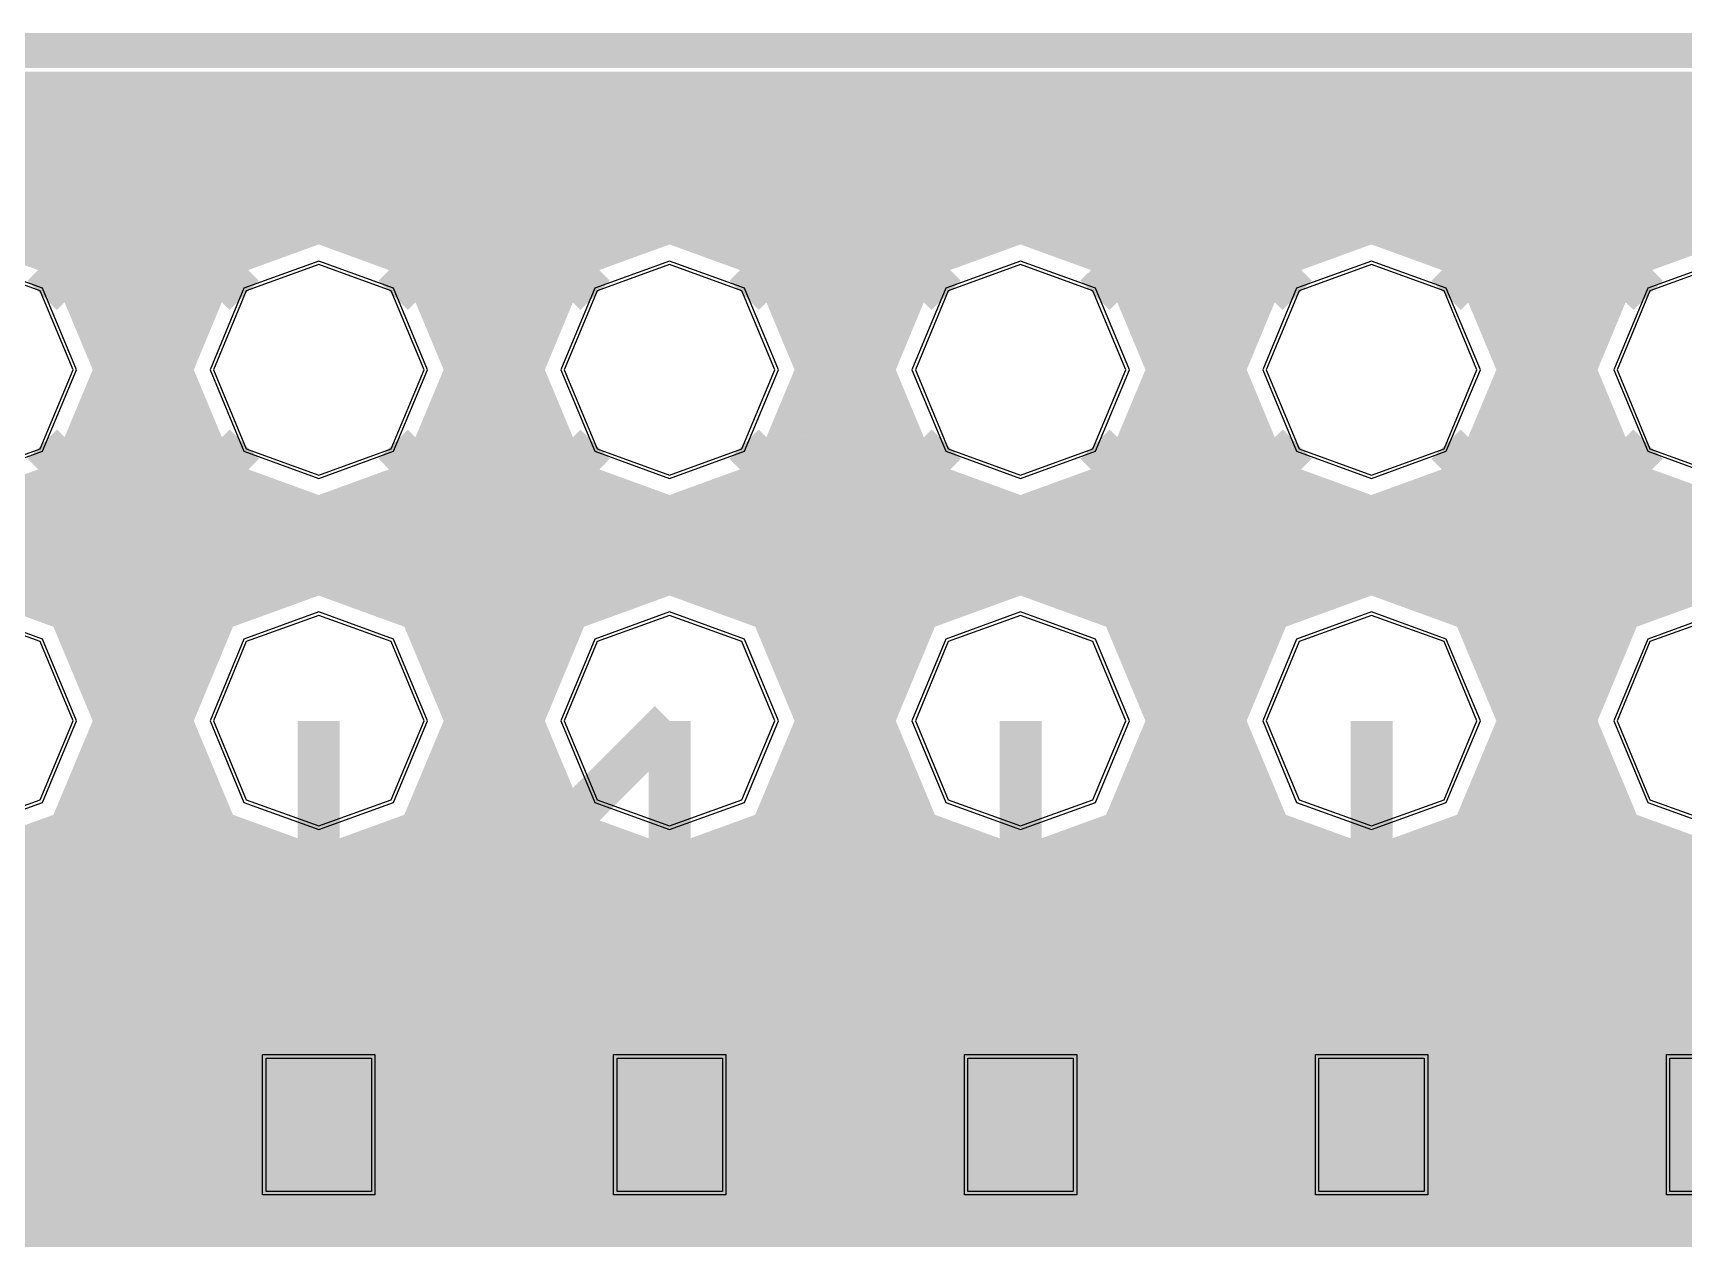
# Model space of a CAD drawing. Extents: x 0.2 to 4.14, y 0.2 to 4.15.
# Drawn here: x 1.0709 to 1.5414, y 3.809 to 4.1526 of the extents above; entities that cross this region are included whole.
import ezdxf

# ---------------------------------------------------------------- set-up
doc = ezdxf.new("R2010")
doc.units = 0
doc.layers.get('0').update_dxf_attribs({"linetype": 'CONTINUOUS'})

msp = doc.modelspace()

# ---------------------------------------------------------------- linework, layer by layer
at = {"color": 151, "const_width": 0.01}
msp.add_lwpolyline([(0.202365, 4.14763), (4.13938, 4.14763)], dxfattribs=at)
at = {"color": 254, "const_width": 0.01}
for points in [[(0.202365, 4.14763), (4.13938, 4.14763)], [(1.08735, 3.88058), (1.01736, 3.88058)], [(1.08735, 3.8226), (1.08735, 3.88058)], [(1.11735, 3.8226), (1.11735, 3.88058)], [(1.11735, 3.88058), (1.18734, 3.88058)], [(1.18734, 3.88058), (1.18734, 3.8226)], [(1.28733, 3.88058), (1.21734, 3.88058)], [(1.21734, 3.88058), (1.21734, 3.8226)], [(1.28733, 3.8226), (1.28733, 3.88058)], [(1.38737, 3.88058), (1.31733, 3.88058)], [(1.31733, 3.88058), (1.31733, 3.8226)], [(1.38737, 3.8226), (1.38737, 3.88058)], [(1.41738, 3.8226), (1.41738, 3.88058)], [(1.41738, 3.88058), (1.48736, 3.88058)], [(1.48736, 3.88058), (1.48736, 3.8226)], [(1.51736, 3.8226), (1.51736, 3.88058)], [(1.51736, 3.88058), (1.58735, 3.88058)]]:
    msp.add_lwpolyline(points, dxfattribs=at)
at = {"color": 40}
for points, const_width in [([(0.202365, 4.14763), (4.13938, 4.14763)], 0.01), ([(1.15234, 3.84164), (1.15234, 3.95665)], 0.012), ([(1.25233, 3.84164), (1.25233, 3.95665)], 0.012), ([(1.35238, 3.84164), (1.35238, 3.95665)], 0.012), ([(1.45236, 3.84164), (1.45236, 3.95665)], 0.012), ([(1.35238, 3.83762), (1.35238, 3.84164)], 0.00984), ([(1.3252, 3.81044), (1.35238, 3.83762)], 0.00984), ([(1.3252, 3.74832), (1.3252, 3.81044)], 0.00984)]:
    msp.add_lwpolyline(points, dxfattribs=dict(at, const_width=const_width))
at = {"color": 93, "const_width": 0.01}
msp.add_lwpolyline([(0.202365, 4.14763), (4.13938, 4.14763)], dxfattribs=at)
at = {"color": 200, "const_width": 0.01}
for points in [[(0.202365, 4.14763), (4.13938, 4.14763)], [(1.31733, 3.8226), (1.31733, 3.88058)], [(1.31733, 3.88058), (1.38737, 3.88058)], [(1.38737, 3.88058), (1.38737, 3.8226)]]:
    msp.add_lwpolyline(points, dxfattribs=at)
at = {"color": 13}
for points, const_width in [([(0.202365, 4.14763), (4.13938, 4.14763)], 0.01), ([(1.1059, 3.81022), (1.25233, 3.95665)], 0.012), ([(1.35238, 3.84164), (1.35238, 3.95665)], 0.012), ([(1.1059, 3.64567), (1.1059, 3.81022)], 0.012)]:
    msp.add_lwpolyline(points, dxfattribs=dict(at, const_width=const_width))
at = {"color": 173, "const_width": 0.01}
msp.add_lwpolyline([(0.202365, 4.14763), (4.13938, 4.14763)], dxfattribs=at)
at = {"color": 232, "const_width": 0.01}
for points in [[(1.89025, 4.13661), (0.213325, 4.13661)], [(0.99311, 4.06114), (1.06858, 4.13661)], [(1.04069, 4.09597), (1.08133, 4.13661)], [(1.05501, 4.0976), (1.09407, 4.13661)], [(1.06565, 4.09549), (1.10677, 4.13661)], [(1.07422, 4.09136), (1.11952, 4.13661)], [(1.08133, 4.08572), (1.13222, 4.13661)], [(1.08697, 4.07861), (1.14497, 4.13661)], [(1.09109, 4.07004), (1.15772, 4.13661)], [(1.09326, 4.05946), (1.17041, 4.13661)], [(1.14318, 4.09663), (1.18316, 4.13661)], [(1.15668, 4.09744), (1.19586, 4.13661)], [(1.16694, 4.095), (1.2086, 4.13661)], [(1.17535, 4.0906), (1.22135, 4.13661)], [(1.18224, 4.08479), (1.23405, 4.13661)], [(1.18766, 4.07753), (1.2468, 4.13661)], [(1.19157, 4.06868), (1.25949, 4.13661)], [(1.19336, 4.05772), (1.27224, 4.13661)], [(1.24544, 4.09711), (1.28499, 4.13661)], [(1.2583, 4.09722), (1.29769, 4.13661)], [(1.26828, 4.09446), (1.31044, 4.13661)], [(1.27642, 4.0899), (1.32313, 4.13661)], [(1.28309, 4.08382), (1.33588, 4.13661)], [(1.28836, 4.07633), (1.34863, 4.13661)], [(1.29194, 4.06728), (1.36133, 4.13661)], [(1.29335, 4.05588), (1.37408, 4.13661)], [(1.34755, 4.09739), (1.38677, 4.13661)], [(1.35986, 4.097), (1.39953, 4.13661)], [(1.36952, 4.09392), (1.41228, 4.13661)], [(1.37744, 4.08908), (1.42497, 4.13661)], [(1.3839, 4.08285), (1.43772, 4.13661)], [(1.38894, 4.07514), (1.45042, 4.13661)], [(1.39231, 4.06581), (1.46317, 4.13661)], [(1.43088, 4.09158), (1.47592, 4.13661)], [(1.4496, 4.0976), (1.48861, 4.13661)], [(1.46138, 4.09668), (1.50136, 4.13661)], [(1.47076, 4.09332), (1.51406, 4.13661)], [(1.47467, 3.75353), (1.85775, 4.13661)], [(1.4784, 3.74457), (1.87044, 4.13661)], [(1.47846, 4.08826), (1.52681, 4.13661)], [(1.48475, 4.08182), (1.53956, 4.13661)], [(1.48953, 4.07389), (1.55225, 4.13661)], [(1.49263, 4.06429), (1.565, 4.13661)], [(1.53483, 4.09375), (1.57769, 4.13661)], [(1.39328, 4.05399), (1.41743, 4.07818)], [(1.49306, 4.05197), (1.51531, 4.07417)], [(1.09169, 4.04519), (1.11241, 4.06586)], [(1.19081, 4.04249), (1.21191, 4.06358)], [(1.2895, 4.03933), (1.31163, 4.06147)], [(1.38742, 4.03543), (1.41146, 4.05946)], [(1.4515, 3.99767), (1.51133, 4.05757)], [(1.05669, 3.99744), (1.1116, 4.05236)], [(1.15831, 3.99724), (1.21181, 4.05072)], [(1.25987, 3.99696), (1.31207, 4.04915)], [(1.36138, 3.99669), (1.41238, 4.04764)], [(1.46283, 3.99631), (1.51269, 4.04617)], [(1.06695, 3.99501), (1.11404, 4.04204)], [(1.16829, 3.99447), (1.21457, 4.04075)], [(1.38113, 3.72368), (1.70236, 4.04492)], [(1.26953, 3.99392), (1.3151, 4.0395)], [(1.31288, 3.64274), (1.7066, 4.0364)], [(1.37077, 3.99333), (1.41575, 4.03825)], [(1.47194, 3.99268), (1.51633, 4.03706)], [(1.07536, 3.99061), (1.11838, 4.03369)], [(1.17643, 3.98986), (1.21913, 4.03261)], [(1.27745, 3.9891), (1.31993, 4.03157)], [(1.08219, 3.98475), (1.12424, 4.02681)], [(1.37847, 3.98828), (1.42074, 4.03054)], [(1.44982, 3.76687), (1.71289, 4.03)], [(1.47944, 3.98747), (1.5216, 4.02957)], [(1.18311, 3.98383), (1.22521, 4.02593)], [(1.28391, 3.98286), (1.32617, 4.02512)], [(1.38471, 3.98182), (1.42719, 4.02431)], [(1.46067, 3.76497), (1.72136, 4.02572)], [(1.46869, 3.76031), (1.73296, 4.02458)], [(1.48551, 3.98079), (1.52826, 4.02349)], [(1.08767, 3.97749), (1.13151, 4.02138)], [(1.09158, 3.96864), (1.14035, 4.01747)], [(1.14545, 3.99707), (1.16656, 4.01822)], [(1.18831, 3.97635), (1.23269, 4.02072)], [(1.24756, 3.99739), (1.26969, 4.01953)], [(1.28895, 3.97515), (1.33388, 4.02007)], [(1.34956, 3.99756), (1.37364, 4.02165)], [(1.38954, 3.9739), (1.43511, 4.01947)], [(1.49013, 3.97265), (1.53635, 4.01893)], [(1.09332, 3.95774), (1.15131, 4.01568)], [(1.19195, 3.96724), (1.24175, 4.01708)], [(1.19336, 3.95589), (1.25315, 4.01568)], [(1.29232, 3.96576), (1.34326, 4.01671)], [(1.33084, 3.9916), (1.35503, 4.01579)], [(1.39264, 3.96425), (1.44476, 4.01639)], [(1.43485, 3.99376), (1.45703, 4.01594)], [(1.49289, 3.96272), (1.54633, 4.01611)], [(1.53797, 3.99507), (1.55914, 4.01622)], [(1.29324, 3.954), (1.31744, 3.97819)], [(1.39307, 3.95199), (1.41525, 3.97418)], [(1.49278, 3.94987), (1.51394, 3.97103)], [(1.09082, 3.94243), (1.11193, 3.9636)], [(1.18951, 3.93935), (1.21164, 3.96149)], [(1.18207, 3.72825), (1.41135, 3.95751)], [(1.28738, 3.93544), (1.31142, 3.95947)], [(1.12446, 3.56879), (1.51133, 3.95572)], [(0.213325, 3.05231), (1.11182, 3.95074)], [(0.213325, 2.95047), (1.21208, 3.94917)], [(0.985894, 3.62121), (1.31234, 3.94764)], [(0.977539, 3.51096), (1.41271, 3.94618)], [(1.13021, 3.56185), (1.51313, 3.94476)], [(0.213325, 2.93772), (1.21512, 3.93951)], [(0.937771, 3.764), (1.11458, 3.94075)], [(1.14014, 3.76264), (1.3157, 3.93826)], [(0.953288, 3.76676), (1.11914, 3.93261)], [(1.24593, 3.76665), (1.41635, 3.93707)], [(1.38791, 3.80681), (1.51699, 3.93593)], [(1.05523, 3.76687), (1.21994, 3.93158)], [(1.15701, 3.76682), (1.32075, 3.93056)], [(1.2577, 3.76574), (1.4216, 3.92958)], [(1.39974, 3.80588), (1.52246, 3.9286)], [(0.963163, 3.76389), (1.12522, 3.92594)], [(1.0663, 3.76525), (1.22618, 3.92513)], [(1.16716, 3.76426), (1.3272, 3.92432)], [(1.26628, 3.76156), (1.42822, 3.9235)], [(0.970594, 3.75857), (1.1327, 3.92068)], [(0.976563, 3.7264), (1.16971, 3.91954)], [(1.07449, 3.76069), (1.23389, 3.92008)], [(1.08491, 3.73292), (1.2736, 3.9216)], [(1.17475, 3.75911), (1.33512, 3.91949)], [(1.27268, 3.75521), (1.43636, 3.91889)], [(1.40831, 3.80176), (1.52929, 3.92275)], [(0.880588, 3.73226), (1.06657, 3.91824)], [(0.975965, 3.75125), (1.14176, 3.91704)], [(0.978896, 3.74149), (1.15316, 3.91569)], [(1.08062, 3.75407), (1.24322, 3.91672)], [(1.08453, 3.74522), (1.25505, 3.91575)], [(1.18028, 3.75196), (1.34473, 3.91639)], [(1.18348, 3.7424), (1.35704, 3.91596)], [(1.27696, 3.74681), (1.44629, 3.91613)], [(1.27816, 3.73525), (1.45915, 3.91624)], [(1.41476, 3.79546), (1.53765, 3.9184)], [(1.41906, 3.78706), (1.5479, 3.9159)], [(1.42031, 3.77556), (1.56142, 3.91672)], [(1.3795, 3.75233), (1.40061, 3.75076), (1.41575, 3.76269), (1.42051, 3.78136), (1.41054, 3.80003), (1.39063, 3.80735), (1.37283, 3.79997), (1.36312, 3.78331), (1.36768, 3.76258)]]:
    msp.add_lwpolyline(points, dxfattribs=at)
at = {"color": 60}
for points, const_width in [([(1.89025, 4.13661), (0.213325, 4.13661)], 0.01), ([(1.0364, 4.09446), (1.07861, 4.13661)], 0.01), ([(1.05235, 4.09765), (1.09131, 4.13661)], 0.01), ([(1.06353, 4.09614), (1.10406, 4.13661)], 0.01), ([(1.07254, 4.09239), (1.11675, 4.13661)], 0.01), ([(1.07992, 4.08703), (1.1295, 4.13661)], 0.01), ([(1.08588, 4.08029), (1.14225, 4.13661)], 0.01), ([(1.09039, 4.07206), (1.15495, 4.13661)], 0.01), ([(1.09299, 4.06196), (1.1677, 4.13661)], 0.01), ([(1.13938, 4.09554), (1.18045, 4.13661)], 0.01), ([(1.15413, 4.09765), (1.19314, 4.13661)], 0.01), ([(1.16493, 4.09571), (1.20589, 4.13661)], 0.01), ([(1.17367, 4.09169), (1.21859, 4.13661)], 0.01), ([(1.18083, 4.08615), (1.23134, 4.13661)], 0.01), ([(1.18663, 4.07921), (1.24409, 4.13661)], 0.01), ([(1.19086, 4.07069), (1.25678, 4.13661)], 0.01), ([(1.1932, 4.06033), (1.26953, 4.13661)], 0.01), ([(1.24197, 4.09636), (1.28223, 4.13661)], 0.01), ([(1.25586, 4.09754), (1.29498, 4.13661)], 0.01), ([(1.26628, 4.09521), (1.30772, 4.13661)], 0.01), ([(1.27479, 4.09099), (1.32042, 4.13661)], 0.01), ([(1.28179, 4.08524), (1.33317, 4.13661)], 0.01), ([(1.28733, 4.07807), (1.34587, 4.13661)], 0.01), ([(1.29134, 4.06933), (1.35862, 4.13661)], 0.01), ([(1.29329, 4.0586), (1.37137, 4.13661)], 0.01), ([(1.34435, 4.0969), (1.38406, 4.13661)], 0.01), ([(1.35753, 4.09733), (1.39681, 4.13661)], 0.01), ([(1.36762, 4.09472), (1.4095, 4.13661)], 0.01), ([(1.37587, 4.09028), (1.42225, 4.13661)], 0.01), ([(1.38265, 4.08431), (1.435, 4.13661)], 0.01), ([(1.38802, 4.07693), (1.44769, 4.13661)], 0.01), ([(1.39176, 4.06799), (1.46044, 4.13661)], 0.01), ([(1.39333, 4.05681), (1.47314, 4.13661)], 0.01), ([(1.4465, 4.09728), (1.48589, 4.13661)], 0.01), ([(1.4591, 4.09711), (1.49858, 4.13661)], 0.01), ([(1.46892, 4.09418), (1.51133, 4.13661)], 0.01), ([(1.47353, 3.75515), (1.85499, 4.13661)], 0.01), ([(1.47694, 4.08946), (1.52408, 4.13661)], 0.01), ([(1.47781, 3.74669), (1.86774, 4.13661)], 0.01), ([(1.4835, 4.08333), (1.53678, 4.13661)], 0.01), ([(1.48867, 4.07574), (1.54953, 4.13661)], 0.01), ([(1.49214, 4.06651), (1.56222, 4.13661)], 0.01), ([(1.5281, 4.08974), (1.57497, 4.13661)], 0.01), ([(1.08133, 4.08567), (1.07357, 4.0779)], 0.01181), ([(1.12337, 4.08567), (1.13113, 4.0779)], 0.01181), ([(1.18132, 4.08567), (1.17356, 4.0779)], 0.01181), ([(1.22336, 4.08567), (1.23112, 4.0779)], 0.01181), ([(1.28136, 4.08567), (1.27355, 4.0779)], 0.01181), ([(1.32335, 4.08567), (1.33116, 4.0779)], 0.01181), ([(1.38135, 4.08567), (1.37353, 4.0779)], 0.01181), ([(1.42333, 4.08567), (1.43115, 4.0779)], 0.01181), ([(1.48133, 4.08567), (1.47358, 4.0779)], 0.01181), ([(1.52339, 4.08567), (1.53114, 4.0779)], 0.01181), ([(1.49333, 4.05496), (1.51932, 4.08094)], 0.01), ([(1.09256, 4.04878), (1.11344, 4.06967)], 0.01), ([(1.19206, 4.04644), (1.21267, 4.06706)], 0.01), ([(1.29129, 4.04383), (1.31212, 4.06472)], 0.01), ([(1.39019, 4.04096), (1.41178, 4.0625)], 0.01), ([(1.48861, 4.03749), (1.5115, 4.06044)], 0.01), ([(1.05414, 3.99761), (1.11138, 4.05485)], 0.01), ([(1.15587, 3.9975), (1.21148, 4.05317)], 0.01), ([(1.25754, 3.99735), (1.31169, 4.05149)], 0.01), ([(1.3591, 3.99713), (1.41189, 4.04992)], 0.01), ([(1.38298, 3.72825), (1.70182, 4.0471)], 0.01), ([(1.46067, 3.99685), (1.51221, 4.04839)], 0.01), ([(1.06494, 3.99571), (1.11334, 4.04411)], 0.01), ([(1.16629, 3.99522), (1.21381, 4.04269)], 0.01), ([(1.26763, 3.99474), (1.31429, 4.04139)], 0.01), ([(1.08133, 4.02767), (1.07357, 4.03549)], 0.01181), ([(1.12337, 4.02767), (1.13113, 4.03549)], 0.01181), ([(1.18132, 4.02767), (1.17356, 4.03549)], 0.01181), ([(1.22336, 4.02767), (1.23112, 4.03549)], 0.01181), ([(1.28136, 4.02767), (1.27355, 4.03549)], 0.01181), ([(1.31228, 3.64481), (1.70551, 4.03803)], 0.01), ([(1.32335, 4.02767), (1.33116, 4.03549)], 0.01181), ([(1.36892, 3.99419), (1.41482, 4.04015)], 0.01), ([(1.38135, 4.02767), (1.37353, 4.03549)], 0.01181), ([(1.42333, 4.02767), (1.43115, 4.03549)], 0.01181), ([(1.47017, 3.9936), (1.5154, 4.0389)], 0.01), ([(1.48133, 4.02767), (1.47358, 4.03549)], 0.01181), ([(1.52339, 4.02767), (1.53114, 4.03549)], 0.01181), ([(1.07368, 3.99169), (1.11735, 4.03537)], 0.01), ([(1.1748, 3.991), (1.21804, 4.03424)], 0.01), ([(1.27588, 3.99024), (1.31879, 4.03315)], 0.01), ([(1.37695, 3.98947), (1.41954, 4.03211)], 0.01), ([(1.08084, 3.98617), (1.12288, 4.02815)], 0.01), ([(1.18175, 3.98525), (1.2238, 4.02729)], 0.01), ([(1.44689, 3.76665), (1.71138, 4.03119)], 0.01), ([(1.47797, 3.98872), (1.52035, 4.03108)], 0.01), ([(1.08664, 3.97917), (1.12983, 4.0224)], 0.01), ([(1.28266, 3.98432), (1.32471, 4.02636)], 0.01), ([(1.38352, 3.98335), (1.42572, 4.0255)], 0.01), ([(1.45861, 3.76568), (1.71935, 4.02642)], 0.01), ([(1.46713, 3.7615), (1.73003, 4.02442)], 0.01), ([(1.48432, 3.98232), (1.52669, 4.02468)], 0.01), ([(1.09087, 3.97071), (1.13835, 4.01818)], 0.01), ([(1.18734, 3.97808), (1.23096, 4.02169)], 0.01), ([(1.19135, 3.96935), (1.23969, 4.01768)], 0.01), ([(1.24436, 3.9969), (1.26519, 4.01774)], 0.01), ([(1.28798, 3.97694), (1.33209, 4.02106)], 0.01), ([(1.29177, 3.96793), (1.34109, 4.01725)], 0.01), ([(1.34652, 3.99729), (1.36806, 4.01882)], 0.01), ([(1.38867, 3.97575), (1.43326, 4.0204)], 0.01), ([(1.44857, 3.9975), (1.47151, 4.02046)], 0.01), ([(1.48926, 3.97456), (1.5345, 4.01975)], 0.01), ([(1.09321, 3.96029), (1.14871, 4.01585)], 0.01), ([(1.14198, 3.99631), (1.1626, 4.01699)], 0.01), ([(1.19331, 3.95861), (1.25043, 4.01574)], 0.01), ([(1.29335, 3.95682), (1.35221, 4.01568)], 0.01), ([(1.39214, 3.96653), (1.44249, 4.01687)], 0.01), ([(1.42811, 3.98975), (1.45404, 4.01574)], 0.01), ([(1.49251, 3.96506), (1.544, 4.01654)], 0.01), ([(1.53304, 3.99283), (1.55604, 4.01585)], 0.01), ([(1.39328, 3.95497), (1.41932, 3.98096)], 0.01), ([(1.49317, 3.95301), (1.51617, 3.97601)], 0.01), ([(1.09207, 3.94646), (1.11268, 3.96707)], 0.01), ([(1.1913, 3.94385), (1.21213, 3.96468)], 0.01), ([(1.2902, 3.94092), (1.31179, 3.96251)], 0.01), ([(1.38856, 3.9375), (1.41151, 3.96044)], 0.01), ([(1.48562, 3.93267), (1.51139, 3.9585)], 0.01), ([(0.213325, 3.05501), (1.11149, 3.95318)], 0.01), ([(0.213325, 2.95318), (1.2117, 3.9515)], 0.01), ([(0.976346, 3.51253), (1.41222, 3.9484)], 0.01), ([(0.984483, 3.62244), (1.3119, 3.94993)], 0.01), ([(1.12918, 3.56353), (1.51253, 3.94689)], 0.01), ([(0.213325, 3.04226), (1.11382, 3.94271)], 0.01), ([(0.213325, 2.94043), (1.2143, 3.9414)], 0.01), ([(0.990397, 3.61567), (1.31483, 3.94011)], 0.01), ([(1.24257, 3.766), (1.41542, 3.93886)], 0.01), ([(1.38449, 3.8061), (1.516, 3.93767)], 0.01), ([(0.950683, 3.76687), (1.11806, 3.93425)], 0.01), ([(1.05214, 3.76654), (1.21875, 3.93317)], 0.01), ([(1.15435, 3.76687), (1.31955, 3.93207)], 0.01), ([(1.25553, 3.76628), (1.42036, 3.93104)], 0.01), ([(1.39757, 3.80647), (1.52115, 3.93007)], 0.01), ([(0.961262, 3.76475), (1.12381, 3.92725)], 0.01), ([(1.06424, 3.7659), (1.22472, 3.92638)], 0.01), ([(1.12294, 3.57004), (1.47635, 3.92344)], 0.01), ([(1.1652, 3.76503), (1.32568, 3.92551)], 0.01), ([(1.26465, 3.76264), (1.42671, 3.92469)], 0.01), ([(1.40668, 3.80285), (1.52772, 3.92389)], 0.01), ([(0.969183, 3.75993), (1.13097, 3.92171)], 0.01), ([(1.07292, 3.76183), (1.2321, 3.921)], 0.01), ([(1.08534, 3.73606), (1.26807, 3.91883)], 0.01), ([(1.17329, 3.76042), (1.33328, 3.92042)], 0.01), ([(1.18316, 3.7321), (1.37153, 3.92042)], 0.01), ([(1.27148, 3.75672), (1.43451, 3.91976)], 0.01), ([(1.41351, 3.79699), (1.53575, 3.91922)], 0.01), ([(0.974989, 3.75299), (1.13965, 3.91769)], 0.01), ([(0.978082, 3.73063), (1.1652, 3.91775)], 0.01), ([(0.978515, 3.74382), (1.15044, 3.91575)], 0.01), ([(1.07948, 3.75564), (1.24105, 3.91726)], 0.01), ([(1.08388, 3.74735), (1.25223, 3.91569)], 0.01), ([(1.17931, 3.75364), (1.3425, 3.91689)], 0.01), ([(1.18305, 3.74468), (1.35406, 3.91569)], 0.01), ([(1.27626, 3.74881), (1.44401, 3.91656)], 0.01), ([(1.27832, 3.73812), (1.45606, 3.91585)], 0.01), ([(1.41835, 3.78906), (1.54551, 3.91624)], 0.01), ([(1.42046, 3.77843), (1.55811, 3.91607)], 0.01), ([(1.3795, 3.75233), (1.40061, 3.75076), (1.41575, 3.76269), (1.42051, 3.78136), (1.41054, 3.80003), (1.39063, 3.80735), (1.37283, 3.79997), (1.36312, 3.78331), (1.36768, 3.76258)], 0.01)]:
    msp.add_lwpolyline(points, dxfattribs=dict(at, const_width=const_width))
at = {"color": 232, "const_width": 0.01}
for points in [[(1.09337, 4.05669), (1.08051, 4.08746), (1.05235, 4.09771), (1.02414, 4.08746), (1.01134, 4.05669), (1.02414, 4.02593), (1.05235, 4.01568), (1.08051, 4.02593), (1.09337, 4.05669)], [(1.09337, 4.05669), (1.08051, 4.08746), (1.05235, 4.09771), (1.02414, 4.08746), (1.01134, 4.05669), (1.02414, 4.02593), (1.05235, 4.01568), (1.08051, 4.02593), (1.09337, 4.05669)], [(1.19336, 4.05669), (1.1805, 4.08746), (1.15234, 4.09771), (1.12413, 4.08746), (1.11133, 4.05669), (1.12413, 4.02593), (1.15234, 4.01568), (1.1805, 4.02593), (1.19336, 4.05669)], [(1.19336, 4.05669), (1.1805, 4.08746), (1.15234, 4.09771), (1.12413, 4.08746), (1.11133, 4.05669), (1.12413, 4.02593), (1.15234, 4.01568), (1.1805, 4.02593), (1.19336, 4.05669)], [(1.29335, 4.05669), (1.28049, 4.08746), (1.25233, 4.09771), (1.22418, 4.08746), (1.21137, 4.05669), (1.22418, 4.02593), (1.25233, 4.01568), (1.28049, 4.02593), (1.29335, 4.05669)], [(1.29335, 4.05669), (1.28049, 4.08746), (1.25233, 4.09771), (1.22418, 4.08746), (1.21137, 4.05669), (1.22418, 4.02593), (1.25233, 4.01568), (1.28049, 4.02593), (1.29335, 4.05669)], [(1.39333, 4.05669), (1.38048, 4.08746), (1.35232, 4.09771), (1.32416, 4.08746), (1.31136, 4.05669), (1.32416, 4.02593), (1.35232, 4.01568), (1.38048, 4.02593), (1.39333, 4.05669)], [(1.39333, 4.05669), (1.38048, 4.08746), (1.35232, 4.09771), (1.32416, 4.08746), (1.31136, 4.05669), (1.32416, 4.02593), (1.35232, 4.01568), (1.38048, 4.02593), (1.39333, 4.05669)], [(1.49333, 4.05669), (1.48047, 4.08746), (1.45231, 4.09771), (1.42415, 4.08746), (1.41135, 4.05669), (1.42415, 4.02593), (1.45231, 4.01568), (1.48047, 4.02593), (1.49333, 4.05669)], [(1.49333, 4.05669), (1.48047, 4.08746), (1.45231, 4.09771), (1.42415, 4.08746), (1.41135, 4.05669), (1.42415, 4.02593), (1.45231, 4.01568), (1.48047, 4.02593), (1.49333, 4.05669)], [(1.59338, 4.05669), (1.58051, 4.08746), (1.55236, 4.09771), (1.52414, 4.08746), (1.51133, 4.05669), (1.52414, 4.02593), (1.55236, 4.01568), (1.58051, 4.02593), (1.59338, 4.05669)], [(1.59338, 4.05669), (1.58051, 4.08746), (1.55236, 4.09771), (1.52414, 4.08746), (1.51133, 4.05669), (1.52414, 4.02593), (1.55236, 4.01568), (1.58051, 4.02593), (1.59338, 4.05669)], [(1.09337, 3.95665), (1.08051, 3.98742), (1.05235, 3.99767), (1.02414, 3.98742), (1.01134, 3.95665), (1.02414, 3.92594), (1.05235, 3.91569), (1.08051, 3.92594), (1.09337, 3.95665)], [(1.09337, 3.95665), (1.08051, 3.98742), (1.05235, 3.99767), (1.02414, 3.98742), (1.01134, 3.95665), (1.02414, 3.92594), (1.05235, 3.91569), (1.08051, 3.92594), (1.09337, 3.95665)], [(1.19336, 3.95665), (1.1805, 3.98742), (1.15234, 3.99767), (1.12413, 3.98742), (1.11133, 3.95665), (1.12413, 3.92594), (1.15234, 3.91569), (1.1805, 3.92594), (1.19336, 3.95665)], [(1.19336, 3.95665), (1.1805, 3.98742), (1.15234, 3.99767), (1.12413, 3.98742), (1.11133, 3.95665), (1.12413, 3.92594), (1.15234, 3.91569), (1.1805, 3.92594), (1.19336, 3.95665)], [(1.29335, 3.95665), (1.28049, 3.98742), (1.25233, 3.99767), (1.22418, 3.98742), (1.21137, 3.95665), (1.22418, 3.92594), (1.25233, 3.91569), (1.28049, 3.92594), (1.29335, 3.95665)], [(1.29335, 3.95665), (1.28049, 3.98742), (1.25233, 3.99767), (1.22418, 3.98742), (1.21137, 3.95665), (1.22418, 3.92594), (1.25233, 3.91569), (1.28049, 3.92594), (1.29335, 3.95665)], [(1.39333, 3.95665), (1.38048, 3.98742), (1.35232, 3.99767), (1.32416, 3.98742), (1.31136, 3.95665), (1.32416, 3.92594), (1.35232, 3.91569), (1.38048, 3.92594), (1.39333, 3.95665)], [(1.39333, 3.95665), (1.38048, 3.98742), (1.35232, 3.99767), (1.32416, 3.98742), (1.31136, 3.95665), (1.32416, 3.92594), (1.35232, 3.91569), (1.38048, 3.92594), (1.39333, 3.95665)], [(1.49333, 3.95665), (1.48047, 3.98742), (1.45231, 3.99767), (1.42415, 3.98742), (1.41135, 3.95665), (1.42415, 3.92594), (1.45231, 3.91569), (1.48047, 3.92594), (1.49333, 3.95665)], [(1.49333, 3.95665), (1.48047, 3.98742), (1.45231, 3.99767), (1.42415, 3.98742), (1.41135, 3.95665), (1.42415, 3.92594), (1.45231, 3.91569), (1.48047, 3.92594), (1.49333, 3.95665)], [(1.59338, 3.95665), (1.58051, 3.98742), (1.55236, 3.99767), (1.52414, 3.98742), (1.51133, 3.95665), (1.52414, 3.92594), (1.55236, 3.91569), (1.58051, 3.92594), (1.59338, 3.95665)], [(1.59338, 3.95665), (1.58051, 3.98742), (1.55236, 3.99767), (1.52414, 3.98742), (1.51133, 3.95665), (1.52414, 3.92594), (1.55236, 3.91569), (1.58051, 3.92594), (1.59338, 3.95665)]]:
    msp.add_lwpolyline(points, close=True, dxfattribs=at)
at = {"color": 60, "const_width": 0.01}
for points in [[(1.09337, 4.05669), (1.08051, 4.08746), (1.05235, 4.09771), (1.02414, 4.08746), (1.01134, 4.05669), (1.02414, 4.02593), (1.05235, 4.01568), (1.08051, 4.02593), (1.09337, 4.05669)], [(1.09337, 4.05669), (1.08051, 4.08746), (1.05235, 4.09771), (1.02414, 4.08746), (1.01134, 4.05669), (1.02414, 4.02593), (1.05235, 4.01568), (1.08051, 4.02593), (1.09337, 4.05669)], [(1.19336, 4.05669), (1.1805, 4.08746), (1.15234, 4.09771), (1.12413, 4.08746), (1.11133, 4.05669), (1.12413, 4.02593), (1.15234, 4.01568), (1.1805, 4.02593), (1.19336, 4.05669)], [(1.19336, 4.05669), (1.1805, 4.08746), (1.15234, 4.09771), (1.12413, 4.08746), (1.11133, 4.05669), (1.12413, 4.02593), (1.15234, 4.01568), (1.1805, 4.02593), (1.19336, 4.05669)], [(1.29335, 4.05669), (1.28049, 4.08746), (1.25233, 4.09771), (1.22418, 4.08746), (1.21137, 4.05669), (1.22418, 4.02593), (1.25233, 4.01568), (1.28049, 4.02593), (1.29335, 4.05669)], [(1.29335, 4.05669), (1.28049, 4.08746), (1.25233, 4.09771), (1.22418, 4.08746), (1.21137, 4.05669), (1.22418, 4.02593), (1.25233, 4.01568), (1.28049, 4.02593), (1.29335, 4.05669)], [(1.39333, 4.05669), (1.38048, 4.08746), (1.35232, 4.09771), (1.32416, 4.08746), (1.31136, 4.05669), (1.32416, 4.02593), (1.35232, 4.01568), (1.38048, 4.02593), (1.39333, 4.05669)], [(1.39333, 4.05669), (1.38048, 4.08746), (1.35232, 4.09771), (1.32416, 4.08746), (1.31136, 4.05669), (1.32416, 4.02593), (1.35232, 4.01568), (1.38048, 4.02593), (1.39333, 4.05669)], [(1.49333, 4.05669), (1.48047, 4.08746), (1.45231, 4.09771), (1.42415, 4.08746), (1.41135, 4.05669), (1.42415, 4.02593), (1.45231, 4.01568), (1.48047, 4.02593), (1.49333, 4.05669)], [(1.49333, 4.05669), (1.48047, 4.08746), (1.45231, 4.09771), (1.42415, 4.08746), (1.41135, 4.05669), (1.42415, 4.02593), (1.45231, 4.01568), (1.48047, 4.02593), (1.49333, 4.05669)], [(1.59338, 4.05669), (1.58051, 4.08746), (1.55236, 4.09771), (1.52414, 4.08746), (1.51133, 4.05669), (1.52414, 4.02593), (1.55236, 4.01568), (1.58051, 4.02593), (1.59338, 4.05669)], [(1.59338, 4.05669), (1.58051, 4.08746), (1.55236, 4.09771), (1.52414, 4.08746), (1.51133, 4.05669), (1.52414, 4.02593), (1.55236, 4.01568), (1.58051, 4.02593), (1.59338, 4.05669)], [(1.09337, 3.95665), (1.08051, 3.98742), (1.05235, 3.99767), (1.02414, 3.98742), (1.01134, 3.95665), (1.02414, 3.92594), (1.05235, 3.91569), (1.08051, 3.92594), (1.09337, 3.95665)], [(1.09337, 3.95665), (1.08051, 3.98742), (1.05235, 3.99767), (1.02414, 3.98742), (1.01134, 3.95665), (1.02414, 3.92594), (1.05235, 3.91569), (1.08051, 3.92594), (1.09337, 3.95665)], [(1.19336, 3.95665), (1.1805, 3.98742), (1.15234, 3.99767), (1.12413, 3.98742), (1.11133, 3.95665), (1.12413, 3.92594), (1.15234, 3.91569), (1.1805, 3.92594), (1.19336, 3.95665)], [(1.19336, 3.95665), (1.1805, 3.98742), (1.15234, 3.99767), (1.12413, 3.98742), (1.11133, 3.95665), (1.12413, 3.92594), (1.15234, 3.91569), (1.1805, 3.92594), (1.19336, 3.95665)], [(1.29335, 3.95665), (1.28049, 3.98742), (1.25233, 3.99767), (1.22418, 3.98742), (1.21137, 3.95665), (1.22418, 3.92594), (1.25233, 3.91569), (1.28049, 3.92594), (1.29335, 3.95665)], [(1.29335, 3.95665), (1.28049, 3.98742), (1.25233, 3.99767), (1.22418, 3.98742), (1.21137, 3.95665), (1.22418, 3.92594), (1.25233, 3.91569), (1.28049, 3.92594), (1.29335, 3.95665)], [(1.39333, 3.95665), (1.38048, 3.98742), (1.35232, 3.99767), (1.32416, 3.98742), (1.31136, 3.95665), (1.32416, 3.92594), (1.35232, 3.91569), (1.38048, 3.92594), (1.39333, 3.95665)], [(1.39333, 3.95665), (1.38048, 3.98742), (1.35232, 3.99767), (1.32416, 3.98742), (1.31136, 3.95665), (1.32416, 3.92594), (1.35232, 3.91569), (1.38048, 3.92594), (1.39333, 3.95665)], [(1.49333, 3.95665), (1.48047, 3.98742), (1.45231, 3.99767), (1.42415, 3.98742), (1.41135, 3.95665), (1.42415, 3.92594), (1.45231, 3.91569), (1.48047, 3.92594), (1.49333, 3.95665)], [(1.49333, 3.95665), (1.48047, 3.98742), (1.45231, 3.99767), (1.42415, 3.98742), (1.41135, 3.95665), (1.42415, 3.92594), (1.45231, 3.91569), (1.48047, 3.92594), (1.49333, 3.95665)], [(1.59338, 3.95665), (1.58051, 3.98742), (1.55236, 3.99767), (1.52414, 3.98742), (1.51133, 3.95665), (1.52414, 3.92594), (1.55236, 3.91569), (1.58051, 3.92594), (1.59338, 3.95665)], [(1.59338, 3.95665), (1.58051, 3.98742), (1.55236, 3.99767), (1.52414, 3.98742), (1.51133, 3.95665), (1.52414, 3.92594), (1.55236, 3.91569), (1.58051, 3.92594), (1.59338, 3.95665)]]:
    msp.add_lwpolyline(points, close=True, dxfattribs=at)
at = {"color": 151}
for points in [[(1.08333, 4.05669), (1.07362, 4.07997), (1.05235, 4.08767), (1.03103, 4.07997), (1.02138, 4.05669), (1.03103, 4.03347), (1.05235, 4.02572), (1.07362, 4.03347), (1.08333, 4.05669)], [(1.18338, 4.05669), (1.17367, 4.07997), (1.15234, 4.08767), (1.13102, 4.07997), (1.12137, 4.05669), (1.13102, 4.03347), (1.15234, 4.02572), (1.17367, 4.03347), (1.18338, 4.05669)], [(1.28337, 4.05669), (1.27365, 4.07997), (1.25233, 4.08767), (1.23101, 4.07997), (1.22135, 4.05669), (1.23101, 4.03347), (1.25233, 4.02572), (1.27365, 4.03347), (1.28337, 4.05669)], [(1.38336, 4.05669), (1.37364, 4.07997), (1.35232, 4.08767), (1.331, 4.07997), (1.32134, 4.05669), (1.331, 4.03347), (1.35232, 4.02572), (1.37364, 4.03347), (1.38336, 4.05669)], [(1.48335, 4.05669), (1.47364, 4.07997), (1.45231, 4.08767), (1.43099, 4.07997), (1.42133, 4.05669), (1.43099, 4.03347), (1.45231, 4.02572), (1.47364, 4.03347), (1.48335, 4.05669)], [(1.58333, 4.05669), (1.57363, 4.07997), (1.55236, 4.08767), (1.53103, 4.07997), (1.52138, 4.05669), (1.53103, 4.03347), (1.55236, 4.02572), (1.57363, 4.03347), (1.58333, 4.05669)], [(1.08333, 3.95665), (1.07362, 3.97993), (1.05235, 3.98768), (1.03103, 3.97993), (1.02138, 3.95665), (1.03103, 3.93343), (1.05235, 3.92572), (1.07362, 3.93343), (1.08333, 3.95665)], [(1.18338, 3.95665), (1.17367, 3.97993), (1.15234, 3.98768), (1.13102, 3.97993), (1.12137, 3.95665), (1.13102, 3.93343), (1.15234, 3.92572), (1.17367, 3.93343), (1.18338, 3.95665)], [(1.28337, 3.95665), (1.27365, 3.97993), (1.25233, 3.98768), (1.23101, 3.97993), (1.22135, 3.95665), (1.23101, 3.93343), (1.25233, 3.92572), (1.27365, 3.93343), (1.28337, 3.95665)], [(1.38336, 3.95665), (1.37364, 3.97993), (1.35232, 3.98768), (1.331, 3.97993), (1.32134, 3.95665), (1.331, 3.93343), (1.35232, 3.92572), (1.37364, 3.93343), (1.38336, 3.95665)], [(1.48335, 3.95665), (1.47364, 3.97993), (1.45231, 3.98768), (1.43099, 3.97993), (1.42133, 3.95665), (1.43099, 3.93343), (1.45231, 3.92572), (1.47364, 3.93343), (1.48335, 3.95665)], [(1.58333, 3.95665), (1.57363, 3.97993), (1.55236, 3.98768), (1.53103, 3.97993), (1.52138, 3.95665), (1.53103, 3.93343), (1.55236, 3.92572), (1.57363, 3.93343), (1.58333, 3.95665)], [(1.13634, 3.8616), (1.16835, 3.8616), (1.16835, 3.82161), (1.13634, 3.82161), (1.13634, 3.8616)], [(1.23633, 3.8616), (1.26834, 3.8616), (1.26834, 3.82161), (1.23633, 3.82161), (1.23633, 3.8616)], [(1.33637, 3.8616), (1.36838, 3.8616), (1.36838, 3.82161), (1.33637, 3.82161), (1.33637, 3.8616)], [(1.43636, 3.8616), (1.46838, 3.8616), (1.46838, 3.82161), (1.43636, 3.82161), (1.43636, 3.8616)], [(1.53635, 3.8616), (1.56836, 3.8616), (1.56836, 3.82161), (1.53635, 3.82161), (1.53635, 3.8616)]]:
    msp.add_lwpolyline(points, close=True, dxfattribs=at)
at = {"color": 93}
for points in [[(1.08333, 4.05669), (1.07362, 4.07997), (1.05235, 4.08767), (1.03103, 4.07997), (1.02138, 4.05669), (1.03103, 4.03347), (1.05235, 4.02572), (1.07362, 4.03347), (1.08333, 4.05669)], [(1.18338, 4.05669), (1.17367, 4.07997), (1.15234, 4.08767), (1.13102, 4.07997), (1.12137, 4.05669), (1.13102, 4.03347), (1.15234, 4.02572), (1.17367, 4.03347), (1.18338, 4.05669)], [(1.28337, 4.05669), (1.27365, 4.07997), (1.25233, 4.08767), (1.23101, 4.07997), (1.22135, 4.05669), (1.23101, 4.03347), (1.25233, 4.02572), (1.27365, 4.03347), (1.28337, 4.05669)], [(1.38336, 4.05669), (1.37364, 4.07997), (1.35232, 4.08767), (1.331, 4.07997), (1.32134, 4.05669), (1.331, 4.03347), (1.35232, 4.02572), (1.37364, 4.03347), (1.38336, 4.05669)], [(1.48335, 4.05669), (1.47364, 4.07997), (1.45231, 4.08767), (1.43099, 4.07997), (1.42133, 4.05669), (1.43099, 4.03347), (1.45231, 4.02572), (1.47364, 4.03347), (1.48335, 4.05669)], [(1.58333, 4.05669), (1.57363, 4.07997), (1.55236, 4.08767), (1.53103, 4.07997), (1.52138, 4.05669), (1.53103, 4.03347), (1.55236, 4.02572), (1.57363, 4.03347), (1.58333, 4.05669)], [(1.08333, 3.95665), (1.07362, 3.97993), (1.05235, 3.98768), (1.03103, 3.97993), (1.02138, 3.95665), (1.03103, 3.93343), (1.05235, 3.92572), (1.07362, 3.93343), (1.08333, 3.95665)], [(1.18338, 3.95665), (1.17367, 3.97993), (1.15234, 3.98768), (1.13102, 3.97993), (1.12137, 3.95665), (1.13102, 3.93343), (1.15234, 3.92572), (1.17367, 3.93343), (1.18338, 3.95665)], [(1.28337, 3.95665), (1.27365, 3.97993), (1.25233, 3.98768), (1.23101, 3.97993), (1.22135, 3.95665), (1.23101, 3.93343), (1.25233, 3.92572), (1.27365, 3.93343), (1.28337, 3.95665)], [(1.38336, 3.95665), (1.37364, 3.97993), (1.35232, 3.98768), (1.331, 3.97993), (1.32134, 3.95665), (1.331, 3.93343), (1.35232, 3.92572), (1.37364, 3.93343), (1.38336, 3.95665)], [(1.48335, 3.95665), (1.47364, 3.97993), (1.45231, 3.98768), (1.43099, 3.97993), (1.42133, 3.95665), (1.43099, 3.93343), (1.45231, 3.92572), (1.47364, 3.93343), (1.48335, 3.95665)], [(1.58333, 3.95665), (1.57363, 3.97993), (1.55236, 3.98768), (1.53103, 3.97993), (1.52138, 3.95665), (1.53103, 3.93343), (1.55236, 3.92572), (1.57363, 3.93343), (1.58333, 3.95665)], [(1.33637, 3.8616), (1.36838, 3.8616), (1.36838, 3.82161), (1.33637, 3.82161), (1.33637, 3.8616)]]:
    msp.add_lwpolyline(points, close=True, dxfattribs=at)
at = {"color": 40}
for points in [[(1.08236, 4.05669), (1.07297, 4.07921), (1.05235, 4.08669), (1.03168, 4.07921), (1.02235, 4.05669), (1.03168, 4.03418), (1.05235, 4.02669), (1.07297, 4.03418), (1.08236, 4.05669)], [(1.18235, 4.05669), (1.17296, 4.07921), (1.15234, 4.08669), (1.13167, 4.07921), (1.12234, 4.05669), (1.13167, 4.03418), (1.15234, 4.02669), (1.17296, 4.03418), (1.18235, 4.05669)], [(1.28233, 4.05669), (1.27295, 4.07921), (1.25233, 4.08669), (1.23166, 4.07921), (1.22233, 4.05669), (1.23166, 4.03418), (1.25233, 4.02669), (1.27295, 4.03418), (1.28233, 4.05669)], [(1.38232, 4.05669), (1.37294, 4.07921), (1.35232, 4.08669), (1.33171, 4.07921), (1.32237, 4.05669), (1.33171, 4.03418), (1.35232, 4.02669), (1.37294, 4.03418), (1.38232, 4.05669)], [(1.48236, 4.05669), (1.47299, 4.07921), (1.45236, 4.08669), (1.43169, 4.07921), (1.42236, 4.05669), (1.43169, 4.03418), (1.45236, 4.02669), (1.47299, 4.03418), (1.48236, 4.05669)], [(1.58236, 4.05669), (1.57297, 4.07921), (1.55236, 4.08669), (1.53168, 4.07921), (1.52235, 4.05669), (1.53168, 4.03418), (1.55236, 4.02669), (1.57297, 4.03418), (1.58236, 4.05669)], [(1.08236, 3.95665), (1.07297, 3.97922), (1.05235, 3.98671), (1.03168, 3.97922), (1.02235, 3.95665), (1.03168, 3.93419), (1.05235, 3.92671), (1.07297, 3.93419), (1.08236, 3.95665)], [(1.18235, 3.95665), (1.17296, 3.97922), (1.15234, 3.98671), (1.13167, 3.97922), (1.12234, 3.95665), (1.13167, 3.93419), (1.15234, 3.92671), (1.17296, 3.93419), (1.18235, 3.95665)], [(1.28233, 3.95665), (1.27295, 3.97922), (1.25233, 3.98671), (1.23166, 3.97922), (1.22233, 3.95665), (1.23166, 3.93419), (1.25233, 3.92671), (1.27295, 3.93419), (1.28233, 3.95665)], [(1.38232, 3.95665), (1.37294, 3.97922), (1.35232, 3.98671), (1.33171, 3.97922), (1.32237, 3.95665), (1.33171, 3.93419), (1.35232, 3.92671), (1.37294, 3.93419), (1.38232, 3.95665)], [(1.48236, 3.95665), (1.47299, 3.97922), (1.45236, 3.98671), (1.43169, 3.97922), (1.42236, 3.95665), (1.43169, 3.93419), (1.45236, 3.92671), (1.47299, 3.93419), (1.48236, 3.95665)], [(1.58236, 3.95665), (1.57297, 3.97922), (1.55236, 3.98671), (1.53168, 3.97922), (1.52235, 3.95665), (1.53168, 3.93419), (1.55236, 3.92671), (1.57297, 3.93419), (1.58236, 3.95665)], [(1.13737, 3.86057), (1.16737, 3.86057), (1.16737, 3.8226), (1.13737, 3.8226), (1.13737, 3.86057)], [(1.23736, 3.86057), (1.26736, 3.86057), (1.26736, 3.8226), (1.23736, 3.8226), (1.23736, 3.86057)], [(1.33735, 3.86057), (1.36735, 3.86057), (1.36735, 3.8226), (1.33735, 3.8226), (1.33735, 3.86057)], [(1.43733, 3.86057), (1.46733, 3.86057), (1.46733, 3.8226), (1.43733, 3.8226), (1.43733, 3.86057)], [(1.53733, 3.86057), (1.56733, 3.86057), (1.56733, 3.8226), (1.53733, 3.8226), (1.53733, 3.86057)]]:
    msp.add_lwpolyline(points, close=True, dxfattribs=at)
at = {"color": 60}
for points in [[(1.08236, 4.05669), (1.07297, 4.07921), (1.05235, 4.08669), (1.03168, 4.07921), (1.02235, 4.05669), (1.03168, 4.03418), (1.05235, 4.02669), (1.07297, 4.03418), (1.08236, 4.05669)], [(1.18235, 4.05669), (1.17296, 4.07921), (1.15234, 4.08669), (1.13167, 4.07921), (1.12234, 4.05669), (1.13167, 4.03418), (1.15234, 4.02669), (1.17296, 4.03418), (1.18235, 4.05669)], [(1.28233, 4.05669), (1.27295, 4.07921), (1.25233, 4.08669), (1.23166, 4.07921), (1.22233, 4.05669), (1.23166, 4.03418), (1.25233, 4.02669), (1.27295, 4.03418), (1.28233, 4.05669)], [(1.38232, 4.05669), (1.37294, 4.07921), (1.35232, 4.08669), (1.33171, 4.07921), (1.32237, 4.05669), (1.33171, 4.03418), (1.35232, 4.02669), (1.37294, 4.03418), (1.38232, 4.05669)], [(1.48236, 4.05669), (1.47299, 4.07921), (1.45236, 4.08669), (1.43169, 4.07921), (1.42236, 4.05669), (1.43169, 4.03418), (1.45236, 4.02669), (1.47299, 4.03418), (1.48236, 4.05669)], [(1.58236, 4.05669), (1.57297, 4.07921), (1.55236, 4.08669), (1.53168, 4.07921), (1.52235, 4.05669), (1.53168, 4.03418), (1.55236, 4.02669), (1.57297, 4.03418), (1.58236, 4.05669)]]:
    msp.add_lwpolyline(points, close=True, dxfattribs=at)
at = {"color": 13}
for points in [[(1.08236, 4.05669), (1.07297, 4.07921), (1.05235, 4.08669), (1.03168, 4.07921), (1.02235, 4.05669), (1.03168, 4.03418), (1.05235, 4.02669), (1.07297, 4.03418), (1.08236, 4.05669)], [(1.18235, 4.05669), (1.17296, 4.07921), (1.15234, 4.08669), (1.13167, 4.07921), (1.12234, 4.05669), (1.13167, 4.03418), (1.15234, 4.02669), (1.17296, 4.03418), (1.18235, 4.05669)], [(1.28233, 4.05669), (1.27295, 4.07921), (1.25233, 4.08669), (1.23166, 4.07921), (1.22233, 4.05669), (1.23166, 4.03418), (1.25233, 4.02669), (1.27295, 4.03418), (1.28233, 4.05669)], [(1.38232, 4.05669), (1.37294, 4.07921), (1.35232, 4.08669), (1.33171, 4.07921), (1.32237, 4.05669), (1.33171, 4.03418), (1.35232, 4.02669), (1.37294, 4.03418), (1.38232, 4.05669)], [(1.48236, 4.05669), (1.47299, 4.07921), (1.45236, 4.08669), (1.43169, 4.07921), (1.42236, 4.05669), (1.43169, 4.03418), (1.45236, 4.02669), (1.47299, 4.03418), (1.48236, 4.05669)], [(1.58236, 4.05669), (1.57297, 4.07921), (1.55236, 4.08669), (1.53168, 4.07921), (1.52235, 4.05669), (1.53168, 4.03418), (1.55236, 4.02669), (1.57297, 4.03418), (1.58236, 4.05669)], [(1.08236, 3.95665), (1.07297, 3.97922), (1.05235, 3.98671), (1.03168, 3.97922), (1.02235, 3.95665), (1.03168, 3.93419), (1.05235, 3.92671), (1.07297, 3.93419), (1.08236, 3.95665)], [(1.18235, 3.95665), (1.17296, 3.97922), (1.15234, 3.98671), (1.13167, 3.97922), (1.12234, 3.95665), (1.13167, 3.93419), (1.15234, 3.92671), (1.17296, 3.93419), (1.18235, 3.95665)], [(1.28233, 3.95665), (1.27295, 3.97922), (1.25233, 3.98671), (1.23166, 3.97922), (1.22233, 3.95665), (1.23166, 3.93419), (1.25233, 3.92671), (1.27295, 3.93419), (1.28233, 3.95665)], [(1.38232, 3.95665), (1.37294, 3.97922), (1.35232, 3.98671), (1.33171, 3.97922), (1.32237, 3.95665), (1.33171, 3.93419), (1.35232, 3.92671), (1.37294, 3.93419), (1.38232, 3.95665)], [(1.48236, 3.95665), (1.47299, 3.97922), (1.45236, 3.98671), (1.43169, 3.97922), (1.42236, 3.95665), (1.43169, 3.93419), (1.45236, 3.92671), (1.47299, 3.93419), (1.48236, 3.95665)], [(1.58236, 3.95665), (1.57297, 3.97922), (1.55236, 3.98671), (1.53168, 3.97922), (1.52235, 3.95665), (1.53168, 3.93419), (1.55236, 3.92671), (1.57297, 3.93419), (1.58236, 3.95665)], [(1.33735, 3.86057), (1.36735, 3.86057), (1.36735, 3.8226), (1.33735, 3.8226), (1.33735, 3.86057)]]:
    msp.add_lwpolyline(points, close=True, dxfattribs=at)

doc.saveas('drawing.dxf')
